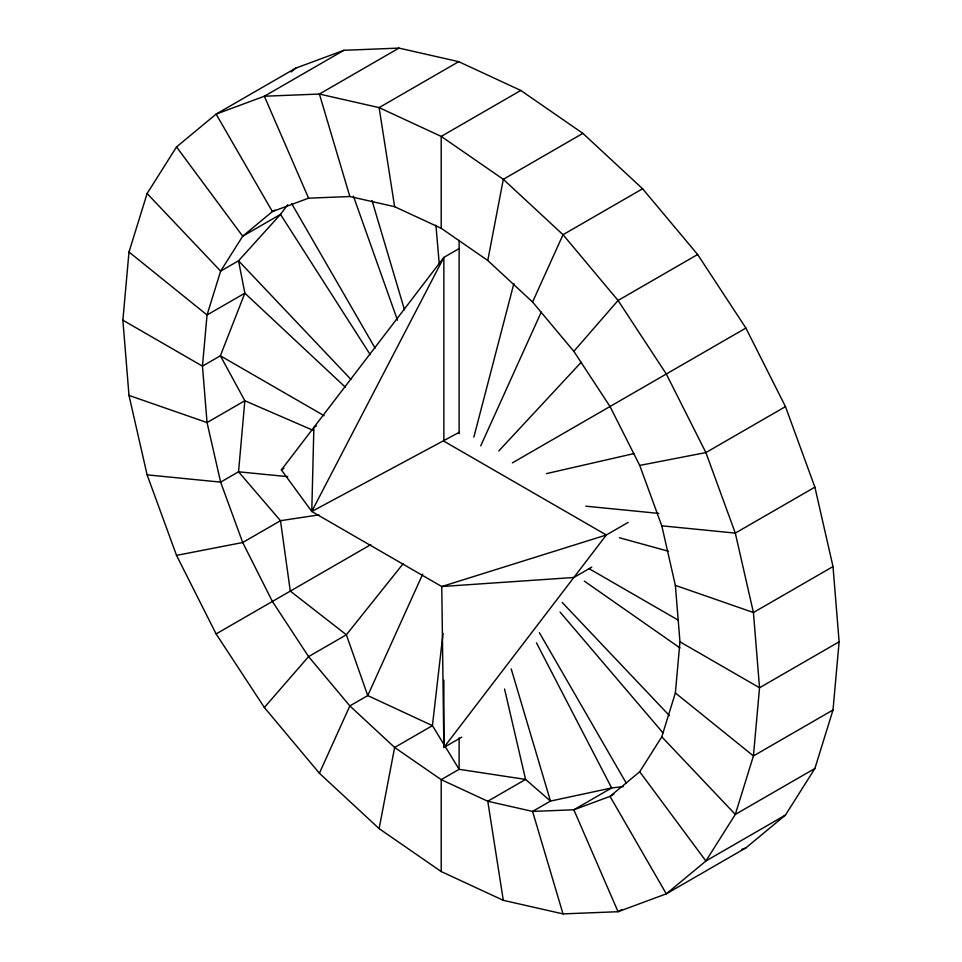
<?xml version="1.0" encoding="UTF-8"?>
<svg xmlns="http://www.w3.org/2000/svg" width="962" height="962" viewBox="0 0 962 962"><rect width="100%" height="100%" fill="white"/><g stroke="black" fill="none" stroke-linecap="round" stroke-linejoin="round"><path stroke-width="1.44" d="M591.774 567.135L573.845 577.489L441.762 586.531L311.772 511.483L313.877 427.393L316.438 425.913M122.883 320.19L128.992 252.008L147.114 193.518L176.527 146.945L216.113 114.105L295.695 68.158L343.939 50.289L398.977 48.1L458.694 61.664L520.791 90.452L582.888 133.369L642.604 188.768L697.642 254.509L745.887 328.066L785.473 406.625L814.886 487.157L833.008 566.57L839.117 641.81L833.008 709.992L814.886 768.482L785.473 815.054L745.887 847.895L666.305 893.842L618.061 911.711L563.023 913.9L503.306 900.336L441.209 871.548L379.112 828.631L319.396 773.232L264.358 707.491L216.113 633.934L176.527 555.375L147.114 474.843L128.992 395.43L122.883 320.19L202.465 366.137L207.046 422.571L220.635 482.13L242.701 542.52L272.39 601.442L308.574 656.613L349.843 705.916L394.636 747.462L441.209 779.653L487.782 801.25L532.575 811.423L573.845 809.776L610.028 796.38L613.864 794.155M785.473 815.054L705.892 861.002L666.305 893.842L610.028 796.38L639.718 771.74L661.784 736.82L675.372 692.941L679.954 641.81L675.372 585.377L661.784 525.817L639.718 465.416L610.028 406.505L573.845 351.334L532.575 302.02L487.782 260.486L441.209 228.295L394.636 206.698L349.843 196.525L308.574 198.172L272.39 211.568L242.701 236.207L220.635 271.128L207.046 314.995L202.465 366.137L220.37 355.796L244.853 293.182L238.54 260.786L280.495 214.382L287.626 204.822M443.037 633.429L432.431 725.637L459.114 769.311L525.589 779.424L550.48 801.081L611.652 787.95L623.496 786.555M379.112 828.631L394.636 747.462L432.431 725.637L367.749 695.586L346.368 634.788L290.296 591.101L280.495 520.695L238.54 471.789L244.853 400.745L220.37 355.796L324.17 415.728M487.782 260.486L503.306 179.317L582.888 133.369M473.845 437.133L513.876 283.562M319.396 773.232L349.843 705.916L367.749 695.586L422.691 574.146M532.575 302.02L563.023 234.704L642.604 188.768M480.723 445.875L541.221 312.157M628.114 522.414L606.337 534.98L443.867 441.173L443.867 257.395L281.385 469.901L311.772 511.483L443.867 257.395L459.235 248.521M403.21 563.624L346.368 634.788L308.574 656.613L264.358 707.491M573.845 351.334L618.061 300.457L697.642 254.509M498.773 450.962L581.144 362.337M291.173 71.909L295.695 68.158M343.939 50.289L264.358 96.236L216.113 114.105L272.39 211.568L274.952 210.089M398.977 48.1L319.396 94.048L264.358 96.236L308.574 198.172M458.694 61.664L379.112 107.612L319.396 94.048L349.843 196.525M520.791 90.452L441.209 136.4L379.112 107.612L394.636 206.698M281.385 469.901L283.946 468.422M459.235 432.311L311.772 511.483M216.113 633.934L370.815 544.624M512.361 462.89L609.752 406.661M610.028 406.505L745.887 328.066M785.473 406.625L705.892 452.573L639.718 465.416M814.886 487.157L735.305 533.104L661.784 525.817M461.796 737.145L443.867 747.486L441.762 586.531L606.337 534.98L443.867 747.486L443.867 680.254M833.008 566.57L753.426 612.517L675.372 585.377M839.117 641.81L759.535 687.758L753.426 755.94L735.305 814.429L705.892 861.002L639.718 771.74M833.008 709.992L753.426 755.94L675.372 692.941M814.886 768.482L735.305 814.429L661.784 736.82M621.909 909.487L618.061 911.711L573.845 809.776L611.652 787.95L536.423 642.784M741.75 849.434L745.887 847.895M546.476 473.617L633.838 453.607M176.527 555.375L242.701 542.52L280.495 520.695L318.879 514.886M287.722 476.659L238.54 471.789L220.635 482.13L147.114 474.843M585.798 506.18L658.826 513.419M619.348 537.734L668.422 551.238M128.992 395.43L207.046 422.571L244.853 400.745L313.528 430.519M588.864 568.542L678.402 620.237M679.954 641.81L759.535 687.758L753.426 612.517L735.305 533.104L705.892 452.573L666.305 374.014L618.061 300.457L563.023 234.704L503.306 179.317L441.209 136.4L441.209 228.295M584.307 581.096L680.026 647.967M128.992 252.008L207.046 314.995L244.853 293.182L345.43 387.265M350.889 379.389L238.54 260.786L220.635 271.128L147.114 193.518M562.181 602.44L669.384 715.596M560.064 612.097L662.962 732.828M176.527 146.945L242.701 236.207L280.495 214.382L370.214 354.641M291.799 203.836L375.084 348.088M539.393 632.683L626.43 783.441M353.391 196.092L397.486 320.19M372.017 200.553L404.473 309.74M511.207 668.903L550.48 801.081L532.575 811.423L563.023 913.9M504.557 689.02L525.589 779.424L487.782 801.25L503.306 900.336M435.918 225.144L439.261 263.925M459.114 240.428L459.114 433.706M459.114 737.854L459.114 769.311L441.209 779.653L441.209 871.548"/></g></svg>
